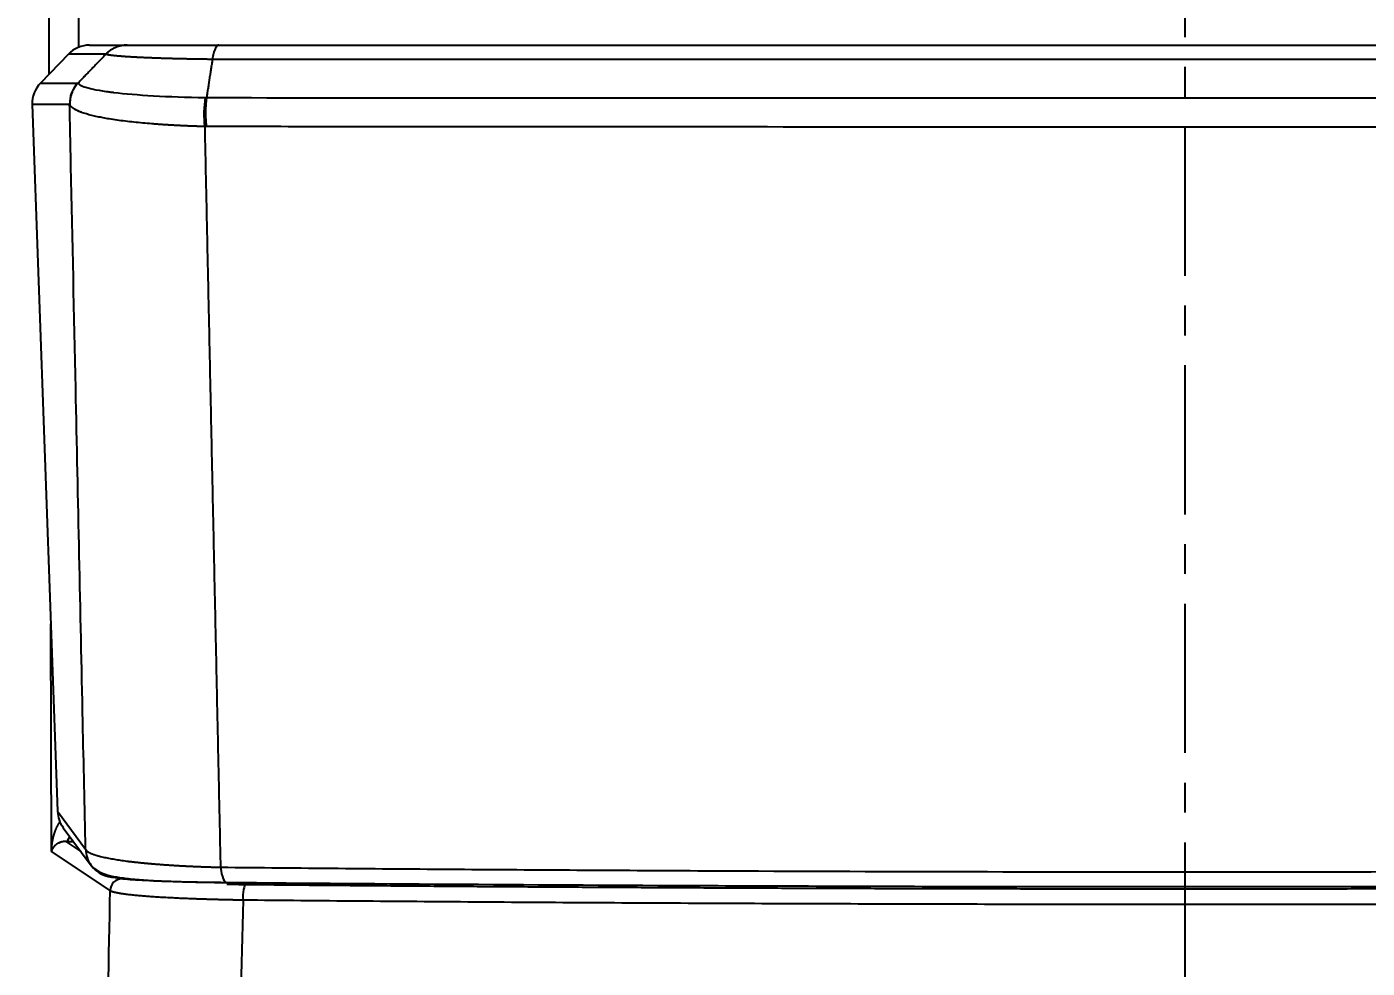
# Model space of a CAD drawing. Header units: millimetres. Extents: x 6110 to 6704, y -2661 to -1821.
# Drawn here: x 6233.8 to 6290.9, y -2435.3 to -2395.2 of the extents above; entities that cross this region are included whole.
import ezdxf

# ---------------------------------------------------------------- set-up
doc = ezdxf.new("R2010")
doc.units = ezdxf.units.MM
doc.header["$LTSCALE"] = 0.1
doc.linetypes.add('CENTERX2', pattern=[101.6, 63.5, -12.7, 12.7, -12.7])
doc.linetypes.add('HIDDEN2', pattern=[4.7625, 3.175, -1.5875])
doc.layers.add('1', color=4, linetype='HIDDEN2', lineweight=13)
doc.layers.add('DIM', color=3, linetype='Continuous', lineweight=9)
doc.layers.add('CENTER', color=1, linetype='CENTERX2')
doc.styles.get("Standard").update_dxf_attribs({"font": 'arial.ttf'})
doc.dimstyles.new('ISO-25', dxfattribs={"dimtxt": 2.5, "dimasz": 2.5, "dimexe": 1.25, "dimexo": 0.625, "dimtad": 1, "dimlfac": 5, "dimtxsty": 'Standard', "dimcen": 2.5, "dimadec": 0, "dimazin": 0, "dimtfac": 1, "dimtmove": 0, "dimatfit": 3, "dimfxl": 1, "dimarcsym": 0})

# ---------------------------------------------------------------- blocks, each defined once
blk = doc.blocks.new('*D40')
at = {"layer": 'Defpoints', "color": 0, "transparency": 16777216}
for p in [(6210.338, -2151.114), (6249.064, -2151.114), (6250.297, -2527.926)]:
    blk.add_point(p, dxfattribs=at)
at = {"layer": 'DIM', "color": 0, "lineweight": -2, "transparency": 16777216}
for p, q in [((6248.439, -2151.114), (6209.088, -2151.114)), ((6210.338, -2522.926), (6210.338, -2156.114)), ((6249.672, -2527.926), (6209.088, -2527.926))]:
    blk.add_line(p, q, dxfattribs=at)
at = {"layer": 'DIM', "color": 0, "transparency": 16777216}
for points in [[(6209.505, -2156.114), (6211.172, -2156.114), (6210.338, -2151.114)], [(6209.505, -2522.926), (6211.172, -2522.926), (6210.338, -2527.926)]]:
    blk.add_solid(points, dxfattribs=at)
at = {"layer": 'DIM', "color": 0, "transparency": 16777216, "insert": (6207.16, -2339.52), "char_height": 5, "attachment_point": 5, "rotation": 90, "bg_fill": 3, "box_fill_scale": 1.1, "bg_fill_color": 256, "bg_fill_true_color": 13158600, "bg_fill_transparency": 0}
blk.add_mtext('1507', dxfattribs=at)
blk = doc.blocks.new('*D41')
at = {"layer": 'Defpoints', "color": 0, "transparency": 16777216}
for p in [(6189.49, -2146.419), (6257.064, -2146.419), (6254.561, -2532.542)]:
    blk.add_point(p, dxfattribs=at)
at = {"layer": 'DIM', "color": 0, "lineweight": -2, "transparency": 16777216}
for p, q in [((6256.439, -2146.419), (6188.24, -2146.419)), ((6189.49, -2527.542), (6189.49, -2151.419)), ((6253.936, -2532.542), (6188.24, -2532.542))]:
    blk.add_line(p, q, dxfattribs=at)
at = {"layer": 'DIM', "color": 0, "transparency": 16777216}
for points in [[(6188.656, -2151.419), (6190.323, -2151.419), (6189.49, -2146.419)], [(6188.656, -2527.542), (6190.323, -2527.542), (6189.49, -2532.542)]]:
    blk.add_solid(points, dxfattribs=at)
at = {"layer": 'DIM', "color": 0, "transparency": 16777216, "insert": (6185.86, -2339.48), "char_height": 5, "attachment_point": 5, "rotation": 90, "bg_fill": 3, "box_fill_scale": 1.1, "bg_fill_color": 256, "bg_fill_true_color": 13158600, "bg_fill_transparency": 0}
blk.add_mtext('1544,5', dxfattribs=at)

msp = doc.modelspace()

# ---------------------------------------------------------------- hatches: boundary and pattern name
at = {"layer": 'DIM'}
h = msp.add_hatch(dxfattribs=at)
h.set_pattern_fill('ANSI31', color=2)
edge = h.paths.add_edge_path()
edge.add_line((6619.617, -2595.98), (6619.617, -1962.206))
edge.add_line((6634.617, -1966.11), (6619.617, -1966.11))
edge.add_line((6634.617, -2610.98), (6634.617, -1966.11))
edge.add_line((6634.617, -2610.98), (6184.457, -2610.98))
edge.add_line((6619.617, -2595.98), (6184.457, -2595.98))
edge.add_line((6184.457, -2610.98), (6184.457, -2595.98))

# ---------------------------------------------------------------- linework, layer by layer
at = {"layer": '1', "color": 7, "linetype": 'Continuous', "lineweight": -3}
for p, q in [((6234.756, -2397.208), (6234.735, -2389.547)), ((6235.983, -2389.481), (6236.001, -2396.072)), ((6235.571, -2396.362), (6234.379, -2397.598)), ((6237.172, -2396.362), (6235.571, -2396.362)), ((6236.47, -2395.981), (6238.071, -2395.981)), ((6234.379, -2397.598), (6235.972, -2397.598)), ((6234.029, -2398.51), (6234.028, -2398.511)), ((6234.028, -2398.511), (6235.106, -2428.608)), ((6234.029, -2398.51), (6235.106, -2428.607)), ((6235.622, -2398.51), (6234.029, -2398.51)), ((6234.847, -2430.315), (6234.82, -2420.627)), ((6235.106, -2428.607), (6235.106, -2428.608)), ((6235.106, -2428.607), (6236.299, -2430.213)), ((6235.351, -2429.309), (6236.544, -2430.914)), ((6235.463, -2429.894), (6236.102, -2430.32)), ((6237.35, -2431.983), (6234.847, -2430.315))]:
    msp.add_line(p, q, dxfattribs=at)
for centre, start, end in [((6235.278, -2398.466), 136.0169, 182.05), ((6236.355, -2428.563), 182.05, 216.6041)]:
    msp.add_arc(centre, 1.25, start, end, dxfattribs=at)
for centre, major_axis, ratio, start_param, end_param in [((6236.47, -2397.23), (0, 1.25), 0.999695, 0, 0.802851), ((6235.278, -2398.466), (0, 1.25), 0.999695, 0.802851, 1.605703), ((6236.871, -2398.466), (0, 1.25), 0.999695, 0.802851, 1.605703), ((6241.655, -2398.858), (0.016, 1.25), 0.249753, 1.034716, 2.067036), ((6236.355, -2428.563), (1.003, 0.745), 0.999055, 2.537206, 3.141614), ((6235.463, -2428.644), (0.011, 1.25), 0.25176, 3.177662, 3.734156), ((6236.09, -2429.809), (-2.5, 0), 0.035033, 1.317291, 1.4495), ((6237.548, -2430.169), (1.003, 0.745), 0.999055, 2.537206, 3.140125), ((6237.548, -2430.169), (1.003, 0.745), 0.999055, 3.140125, 4.073979), ((6242.328, -2430.398), (-0.011, -1.25), 0.251676, 5.207557, 6.319253), ((6237.849, -2431.983), (0.277, 0.416), 0.998023, 0.588682, 2.157652), ((6243.133, -2432.221), (-0.005, -0.5), 0.262822, 3.177772, 5.06397)]:
    msp.add_ellipse(centre, major_axis=major_axis, ratio=ratio, start_param=start_param, end_param=end_param, dxfattribs=at)
for points, degree in [([(6237.172, -2396.362), (6235.984, -2397.593)], 1), ([(6241.702, -2396.589), (6241.453, -2398.217)], 1), ([(6235.972, -2397.598), (6235.975, -2397.598), (6235.979, -2397.596), (6235.985, -2397.592)], 3), ([(6235.632, -2398.524), (6235.628, -2398.52), (6235.625, -2398.515), (6235.622, -2398.51)], 3), ([(6241.395, -2398.216), (6241.414, -2398.216), (6241.433, -2398.217), (6241.453, -2398.217)], 3), ([(6241.445, -2399.451), (6241.421, -2399.45), (6241.397, -2399.45), (6241.373, -2399.449)], 3), ([(6242.313, -2431.711), (6242.579, -2431.715), (6242.853, -2431.718), (6243.133, -2431.721)], 3), ([(6243.133, -2431.721), (6248.018, -2431.767), (6257.944, -2431.837), (6267.982, -2431.884), (6278.087, -2431.907), (6288.213, -2431.907), (6298.316, -2431.883), (6308.35, -2431.835), (6318.272, -2431.764), (6323.153, -2431.717)], 2), ([(6237.179, -2440.486), (6237.236, -2437.652), (6237.293, -2434.818), (6237.35, -2431.983)], 3), ([(6243.008, -2432.392), (6242.935, -2435.231), (6242.861, -2438.07), (6242.787, -2440.908)], 3), ([(6323.28, -2432.388), (6321.647, -2432.404), (6318.367, -2432.433), (6313.409, -2432.471), (6308.417, -2432.504), (6303.397, -2432.53), (6298.355, -2432.551), (6293.295, -2432.566), (6288.225, -2432.575), (6283.148, -2432.578), (6278.072, -2432.575), (6273.001, -2432.566), (6267.941, -2432.552), (6262.897, -2432.532), (6257.876, -2432.506), (6252.883, -2432.474), (6247.922, -2432.436), (6244.641, -2432.407), (6243.008, -2432.392)], 3)]:
    msp.add_open_spline(points, degree=degree, dxfattribs=at)
for points, knots in [([(6238.072, -2395.981), (6238.031, -2395.981), (6237.99, -2395.983), (6237.907, -2395.991), (6237.866, -2395.997), (6237.784, -2396.013), (6237.743, -2396.024), (6237.662, -2396.049), (6237.622, -2396.064), (6237.544, -2396.097), (6237.506, -2396.115), (6237.432, -2396.156), (6237.396, -2396.178), (6237.327, -2396.226), (6237.294, -2396.251), (6237.231, -2396.305), (6237.201, -2396.333), (6237.172, -2396.362)], [0, 0, 0, 0, 0.125, 0.125, 0.25, 0.25, 0.375, 0.375, 0.5, 0.5, 0.625, 0.625, 0.75, 0.75, 0.875, 0.875, 1, 1, 1, 1]), ([(6241.702, -2396.589), (6241.696, -2396.589), (6241.685, -2396.589), (6241.667, -2396.589), (6241.649, -2396.589), (6241.632, -2396.588), (6241.614, -2396.588), (6241.596, -2396.588), (6241.578, -2396.588), (6241.56, -2396.588), (6241.542, -2396.587), (6241.524, -2396.587), (6241.505, -2396.587), (6241.487, -2396.587), (6241.469, -2396.586), (6241.45, -2396.586), (6241.432, -2396.586), (6241.414, -2396.586), (6241.395, -2396.586), (6241.376, -2396.585), (6241.358, -2396.585), (6241.339, -2396.585), (6241.32, -2396.585), (6241.301, -2396.584), (6241.283, -2396.584), (6241.264, -2396.584), (6241.245, -2396.584), (6241.226, -2396.583), (6241.207, -2396.583), (6241.187, -2396.583), (6241.168, -2396.582), (6241.149, -2396.582), (6241.13, -2396.582), (6241.11, -2396.582), (6241.091, -2396.581), (6241.072, -2396.581), (6241.052, -2396.581), (6241.033, -2396.58), (6241.013, -2396.58), (6240.994, -2396.58), (6240.974, -2396.579), (6240.954, -2396.579), (6240.934, -2396.579), (6240.915, -2396.578), (6240.895, -2396.578), (6240.875, -2396.578), (6240.855, -2396.577), (6240.835, -2396.577), (6240.815, -2396.577), (6240.795, -2396.576), (6240.775, -2396.576), (6240.755, -2396.576), (6240.735, -2396.575), (6240.715, -2396.575), (6240.695, -2396.574), (6240.674, -2396.574), (6240.654, -2396.574), (6240.634, -2396.573), (6240.613, -2396.573), (6240.593, -2396.572), (6240.573, -2396.572), (6240.552, -2396.571), (6240.532, -2396.571), (6240.511, -2396.571), (6240.491, -2396.57), (6240.47, -2396.57), (6240.45, -2396.569), (6240.429, -2396.569), (6240.409, -2396.568), (6240.388, -2396.568), (6240.367, -2396.567), (6240.347, -2396.567), (6240.326, -2396.567), (6240.305, -2396.566), (6240.284, -2396.566), (6240.264, -2396.565), (6240.243, -2396.565), (6240.222, -2396.564), (6240.201, -2396.564), (6240.18, -2396.563), (6240.16, -2396.563), (6240.139, -2396.562), (6240.118, -2396.561), (6240.097, -2396.561), (6240.076, -2396.56), (6240.055, -2396.56), (6240.034, -2396.559), (6240.013, -2396.559), (6239.992, -2396.558), (6239.971, -2396.558), (6239.95, -2396.557), (6239.929, -2396.557), (6239.908, -2396.556), (6239.887, -2396.555), (6239.866, -2396.555), (6239.846, -2396.554), (6239.825, -2396.554), (6239.804, -2396.553), (6239.783, -2396.552), (6239.762, -2396.552), (6239.741, -2396.551), (6239.72, -2396.551), (6239.699, -2396.55), (6239.678, -2396.549), (6239.657, -2396.549), (6239.636, -2396.548), (6239.615, -2396.547), (6239.594, -2396.547), (6239.573, -2396.546), (6239.552, -2396.545), (6239.531, -2396.545), (6239.51, -2396.544), (6239.489, -2396.543), (6239.469, -2396.543), (6239.448, -2396.542), (6239.427, -2396.541), (6239.406, -2396.541), (6239.385, -2396.54), (6239.365, -2396.539), (6239.344, -2396.538), (6239.323, -2396.538), (6239.302, -2396.537), (6239.282, -2396.536), (6239.261, -2396.535), (6239.24, -2396.535), (6239.22, -2396.534), (6239.199, -2396.533), (6239.179, -2396.532), (6239.158, -2396.532), (6239.138, -2396.531), (6239.117, -2396.53), (6239.097, -2396.529), (6239.077, -2396.529), (6239.056, -2396.528), (6239.036, -2396.527), (6239.016, -2396.526), (6238.996, -2396.525), (6238.975, -2396.524), (6238.955, -2396.524), (6238.935, -2396.523), (6238.915, -2396.522), (6238.895, -2396.521), (6238.875, -2396.52), (6238.856, -2396.519), (6238.836, -2396.519), (6238.816, -2396.518), (6238.796, -2396.517), (6238.777, -2396.516), (6238.757, -2396.515), (6238.738, -2396.514), (6238.718, -2396.513), (6238.699, -2396.512), (6238.679, -2396.512), (6238.66, -2396.511), (6238.641, -2396.51), (6238.622, -2396.509), (6238.603, -2396.508), (6238.584, -2396.507), (6238.565, -2396.506), (6238.546, -2396.505), (6238.527, -2396.504), (6238.508, -2396.503), (6238.49, -2396.502), (6238.471, -2396.501), (6238.453, -2396.5), (6238.434, -2396.499), (6238.416, -2396.498), (6238.398, -2396.497), (6238.379, -2396.497), (6238.361, -2396.496), (6238.343, -2396.495), (6238.326, -2396.494), (6238.308, -2396.493), (6238.29, -2396.492), (6238.272, -2396.491), (6238.255, -2396.49), (6238.237, -2396.488), (6238.22, -2396.487), (6238.203, -2396.486), (6238.186, -2396.485), (6238.169, -2396.484), (6238.152, -2396.483), (6238.135, -2396.482), (6238.118, -2396.481), (6238.101, -2396.48), (6238.071, -2396.478), (6238.029, -2396.475), (6237.975, -2396.472), (6237.923, -2396.468), (6237.875, -2396.464), (6237.828, -2396.461), (6237.784, -2396.457), (6237.742, -2396.454), (6237.702, -2396.451), (6237.664, -2396.447), (6237.628, -2396.444), (6237.594, -2396.441), (6237.561, -2396.437), (6237.531, -2396.434), (6237.502, -2396.431), (6237.475, -2396.428), (6237.45, -2396.425), (6237.426, -2396.422), (6237.404, -2396.419), (6237.383, -2396.416), (6237.363, -2396.413), (6237.345, -2396.411), (6237.328, -2396.408), (6237.312, -2396.405), (6237.297, -2396.403), (6237.284, -2396.4), (6237.271, -2396.398), (6237.26, -2396.396), (6237.249, -2396.393), (6237.239, -2396.391), (6237.231, -2396.389), (6237.223, -2396.387), (6237.215, -2396.384), (6237.209, -2396.382), (6237.203, -2396.38), (6237.198, -2396.378), (6237.193, -2396.377), (6237.189, -2396.375), (6237.185, -2396.373), (6237.182, -2396.371), (6237.18, -2396.37), (6237.178, -2396.368), (6237.176, -2396.367), (6237.174, -2396.365), (6237.173, -2396.364), (6237.172, -2396.363), (6237.172, -2396.362)], [0, 0, 0, 0, 0.002188, 0.004385, 0.006593, 0.00881, 0.011038, 0.013275, 0.015522, 0.017779, 0.020045, 0.022322, 0.024609, 0.026905, 0.029211, 0.031528, 0.033854, 0.036189, 0.038535, 0.040891, 0.043256, 0.045632, 0.048017, 0.050412, 0.052817, 0.055232, 0.057657, 0.060091, 0.062536, 0.06499, 0.067455, 0.069929, 0.072413, 0.074907, 0.077411, 0.079925, 0.082449, 0.084982, 0.087526, 0.090079, 0.092643, 0.095216, 0.097799, 0.100392, 0.102996, 0.105609, 0.108232, 0.110865, 0.113508, 0.116161, 0.118824, 0.121496, 0.124179, 0.126872, 0.129575, 0.132288, 0.135011, 0.137744, 0.140487, 0.14324, 0.146003, 0.148776, 0.151559, 0.154352, 0.157155, 0.159969, 0.162792, 0.165625, 0.168469, 0.171323, 0.174186, 0.17706, 0.179944, 0.182838, 0.185742, 0.188657, 0.191581, 0.194516, 0.197461, 0.200416, 0.203381, 0.206356, 0.209342, 0.212338, 0.215344, 0.21836, 0.221386, 0.224423, 0.22747, 0.230527, 0.233594, 0.236671, 0.239759, 0.242857, 0.245966, 0.249084, 0.252213, 0.255352, 0.258502, 0.261661, 0.264831, 0.268012, 0.271202, 0.274403, 0.277615, 0.280836, 0.284068, 0.287311, 0.290563, 0.293826, 0.297099, 0.300383, 0.303677, 0.306981, 0.310296, 0.313621, 0.316956, 0.320302, 0.323658, 0.327025, 0.330402, 0.333789, 0.337186, 0.340594, 0.344013, 0.347441, 0.35088, 0.35433, 0.35779, 0.36126, 0.36474, 0.368231, 0.371732, 0.375244, 0.378766, 0.382298, 0.385841, 0.389394, 0.392957, 0.39653, 0.400114, 0.403709, 0.407313, 0.410928, 0.414553, 0.418189, 0.421834, 0.42549, 0.429157, 0.432833, 0.43652, 0.440217, 0.443925, 0.447642, 0.45137, 0.455108, 0.458856, 0.462614, 0.466383, 0.470162, 0.473951, 0.47775, 0.481559, 0.485378, 0.489207, 0.493047, 0.496896, 0.500756, 0.504626, 0.508505, 0.512395, 0.516294, 0.520203, 0.524122, 0.528051, 0.53199, 0.535939, 0.539898, 0.543867, 0.547846, 0.551835, 0.555834, 0.559843, 0.563862, 0.567891, 0.571931, 0.585953, 0.599766, 0.613373, 0.626772, 0.639966, 0.652953, 0.665735, 0.678312, 0.690684, 0.702851, 0.714814, 0.726572, 0.738125, 0.749474, 0.760619, 0.771559, 0.782295, 0.792827, 0.803154, 0.813277, 0.823195, 0.832909, 0.842419, 0.851724, 0.860825, 0.869722, 0.878414, 0.886902, 0.895186, 0.903266, 0.911141, 0.918813, 0.92628, 0.933543, 0.940603, 0.947459, 0.95411, 0.960559, 0.966803, 0.972844, 0.978682, 0.984316, 0.989747, 0.994975, 1, 1, 1, 1]), ([(6238.072, -2395.981), (6238.103, -2395.981), (6238.211, -2395.981), (6238.581, -2395.981), (6238.843, -2395.981), (6239.851, -2395.981), (6240.833, -2395.981), (6241.977, -2395.981)], [0, 0, 0, 0, 0.25, 0.25, 0.5, 0.5, 1, 1, 1, 1]), ([(6241.977, -2395.981), (6241.964, -2395.981), (6241.95, -2395.984), (6241.923, -2395.997), (6241.91, -2396.007), (6241.883, -2396.034), (6241.87, -2396.051), (6241.844, -2396.092), (6241.831, -2396.116), (6241.807, -2396.17), (6241.795, -2396.201), (6241.773, -2396.267), (6241.762, -2396.302), (6241.742, -2396.378), (6241.733, -2396.418), (6241.717, -2396.502), (6241.709, -2396.545), (6241.702, -2396.589)], [0, 0, 0, 0, 0.125, 0.125, 0.25, 0.25, 0.375, 0.375, 0.5, 0.5, 0.625, 0.625, 0.75, 0.75, 0.875, 0.875, 1, 1, 1, 1]), ([(6241.977, -2395.981), (6248.709, -2395.981), (6255.522, -2395.981), (6265.863, -2395.981), (6269.332, -2395.981), (6276.267, -2395.981), (6279.737, -2395.981), (6290.156, -2395.981), (6297.122, -2395.981), (6310.885, -2395.981), (6317.723, -2395.981), (6324.455, -2395.981)], [0, 0, 0, 0, 0.25, 0.25, 0.375, 0.375, 0.5, 0.5, 0.75, 0.75, 1, 1, 1, 1]), ([(6324.72, -2396.589), (6317.94, -2396.59), (6311.084, -2396.592), (6297.201, -2396.593), (6290.186, -2396.593), (6276.228, -2396.593), (6269.204, -2396.593), (6255.338, -2396.592), (6248.482, -2396.59), (6241.702, -2396.589)], [0, 0, 0, 0, 0.25, 0.25, 0.5, 0.5, 0.75, 0.75, 1, 1, 1, 1]), ([(6235.984, -2397.593), (6235.997, -2397.629), (6236.039, -2397.665), (6236.181, -2397.735), (6236.281, -2397.77), (6236.536, -2397.838), (6236.692, -2397.871), (6236.967, -2397.919), (6237.116, -2397.942), (6237.306, -2397.969), (6237.406, -2397.982), (6237.458, -2397.988), (6237.48, -2397.991), (6237.491, -2397.992), (6237.496, -2397.993), (6237.503, -2397.994), (6237.506, -2397.994), (6237.508, -2397.994), (6237.508, -2397.994), (6237.509, -2397.994), (6237.509, -2397.994), (6237.974, -2398.051), (6238.545, -2398.1), (6239.854, -2398.176), (6240.593, -2398.203), (6241.395, -2398.216)], [0, 0, 0, 0, 0.125, 0.125, 0.25, 0.25, 0.375, 0.375, 0.4375, 0.46875, 0.484375, 0.492188, 0.496094, 0.496094, 0.498047, 0.499023, 0.499512, 0.499756, 0.499878, 0.499878, 0.5, 0.5, 0.75, 0.75, 1, 1, 1, 1]), ([(6236.299, -2430.213), (6236.26, -2428.409), (6236.222, -2426.606), (6236.082, -2420.069), (6235.981, -2415.336), (6235.813, -2407.448), (6235.746, -2404.293), (6235.66, -2400.262), (6235.641, -2399.386), (6235.622, -2398.51)], [0, 0, 0, 0, 0.170665, 0.170665, 0.618515, 0.618515, 0.917081, 0.917081, 1, 1, 1, 1]), ([(6241.373, -2399.449), (6241.366, -2399.449), (6241.354, -2399.449), (6241.334, -2399.448), (6241.315, -2399.448), (6241.295, -2399.447), (6241.276, -2399.447), (6241.257, -2399.446), (6241.237, -2399.446), (6241.218, -2399.445), (6241.199, -2399.445), (6241.179, -2399.444), (6241.16, -2399.443), (6241.14, -2399.443), (6241.121, -2399.442), (6241.102, -2399.442), (6241.082, -2399.441), (6241.063, -2399.44), (6241.044, -2399.44), (6241.024, -2399.439), (6241.005, -2399.438), (6240.985, -2399.438), (6240.966, -2399.437), (6240.947, -2399.436), (6240.927, -2399.436), (6240.908, -2399.435), (6240.889, -2399.434), (6240.869, -2399.434), (6240.85, -2399.433), (6240.831, -2399.432), (6240.811, -2399.432), (6240.792, -2399.431), (6240.773, -2399.43), (6240.753, -2399.429), (6240.734, -2399.429), (6240.715, -2399.428), (6240.695, -2399.427), (6240.676, -2399.426), (6240.657, -2399.426), (6240.637, -2399.425), (6240.618, -2399.424), (6240.599, -2399.423), (6240.579, -2399.422), (6240.56, -2399.422), (6240.541, -2399.421), (6240.522, -2399.42), (6240.502, -2399.419), (6240.483, -2399.418), (6240.464, -2399.417), (6240.444, -2399.416), (6240.425, -2399.416), (6240.406, -2399.415), (6240.387, -2399.414), (6240.368, -2399.413), (6240.348, -2399.412), (6240.329, -2399.411), (6240.31, -2399.41), (6240.291, -2399.409), (6240.272, -2399.408), (6240.253, -2399.407), (6240.233, -2399.406), (6240.214, -2399.405), (6240.195, -2399.404), (6240.176, -2399.403), (6240.157, -2399.402), (6240.138, -2399.401), (6240.119, -2399.4), (6240.1, -2399.399), (6240.081, -2399.398), (6240.062, -2399.397), (6240.043, -2399.396), (6240.024, -2399.395), (6240.005, -2399.394), (6239.986, -2399.393), (6239.967, -2399.392), (6239.948, -2399.391), (6239.929, -2399.39), (6239.91, -2399.389), (6239.891, -2399.388), (6239.872, -2399.386), (6239.853, -2399.385), (6239.834, -2399.384), (6239.815, -2399.383), (6239.797, -2399.382), (6239.778, -2399.381), (6239.759, -2399.38), (6239.74, -2399.378), (6239.721, -2399.377), (6239.703, -2399.376), (6239.684, -2399.375), (6239.665, -2399.374), (6239.647, -2399.372), (6239.628, -2399.371), (6239.609, -2399.37), (6239.591, -2399.369), (6239.572, -2399.367), (6239.553, -2399.366), (6239.535, -2399.365), (6239.516, -2399.364), (6239.498, -2399.362), (6239.479, -2399.361), (6239.461, -2399.36), (6239.442, -2399.359), (6239.424, -2399.357), (6239.405, -2399.356), (6239.387, -2399.355), (6239.368, -2399.353), (6239.35, -2399.352), (6239.332, -2399.351), (6239.313, -2399.349), (6239.295, -2399.348), (6239.277, -2399.346), (6239.259, -2399.345), (6239.24, -2399.344), (6239.222, -2399.342), (6239.204, -2399.341), (6239.186, -2399.339), (6239.168, -2399.338), (6239.15, -2399.337), (6239.132, -2399.335), (6238.99, -2399.324), (6238.727, -2399.301), (6238.353, -2399.264), (6237.989, -2399.222), (6237.638, -2399.176), (6237.373, -2399.135), (6237.181, -2399.103), (6237.054, -2399.08), (6236.927, -2399.055), (6236.802, -2399.03), (6236.679, -2399.002), (6236.559, -2398.973), (6236.442, -2398.943), (6236.331, -2398.911), (6236.224, -2398.878), (6236.153, -2398.853), (6236.111, -2398.838), (6236.097, -2398.832), (6236.082, -2398.827), (6236.068, -2398.821), (6236.054, -2398.816), (6236.04, -2398.81), (6236.027, -2398.804), (6236.013, -2398.799), (6236, -2398.793), (6235.987, -2398.788), (6235.975, -2398.782), (6235.962, -2398.776), (6235.95, -2398.771), (6235.938, -2398.765), (6235.927, -2398.759), (6235.915, -2398.754), (6235.904, -2398.748), (6235.893, -2398.742), (6235.882, -2398.737), (6235.871, -2398.731), (6235.861, -2398.725), (6235.851, -2398.72), (6235.841, -2398.714), (6235.831, -2398.708), (6235.822, -2398.702), (6235.813, -2398.697), (6235.804, -2398.691), (6235.795, -2398.685), (6235.786, -2398.68), (6235.778, -2398.674), (6235.77, -2398.668), (6235.762, -2398.663), (6235.754, -2398.657), (6235.747, -2398.651), (6235.739, -2398.646), (6235.732, -2398.64), (6235.726, -2398.634), (6235.719, -2398.629), (6235.713, -2398.623), (6235.706, -2398.618), (6235.7, -2398.612), (6235.695, -2398.606), (6235.689, -2398.601), (6235.684, -2398.595), (6235.679, -2398.59), (6235.674, -2398.584), (6235.669, -2398.579), (6235.665, -2398.573), (6235.661, -2398.568), (6235.657, -2398.563), (6235.653, -2398.557), (6235.649, -2398.552), (6235.646, -2398.546), (6235.643, -2398.541), (6235.64, -2398.536), (6235.637, -2398.531), (6235.634, -2398.525), (6235.633, -2398.522), (6235.632, -2398.52)], [0, 0, 0, 0, 0.002007, 0.004015, 0.006026, 0.008038, 0.010052, 0.012068, 0.014085, 0.016104, 0.018125, 0.020147, 0.022172, 0.024198, 0.026225, 0.028255, 0.030286, 0.032319, 0.034354, 0.03639, 0.038428, 0.040468, 0.042509, 0.044552, 0.046597, 0.048643, 0.050691, 0.052741, 0.054793, 0.056846, 0.058901, 0.060957, 0.063015, 0.065075, 0.067137, 0.0692, 0.071264, 0.073331, 0.075399, 0.077468, 0.07954, 0.081613, 0.083687, 0.085763, 0.087841, 0.08992, 0.092001, 0.094084, 0.096168, 0.098253, 0.100341, 0.10243, 0.10452, 0.106612, 0.108705, 0.110801, 0.112897, 0.114995, 0.117095, 0.119197, 0.121299, 0.123404, 0.12551, 0.127617, 0.129726, 0.131836, 0.133948, 0.136062, 0.138177, 0.140293, 0.142411, 0.144531, 0.146651, 0.148774, 0.150898, 0.153023, 0.15515, 0.157278, 0.159407, 0.161539, 0.163671, 0.165805, 0.16794, 0.170077, 0.172215, 0.174355, 0.176496, 0.178638, 0.180782, 0.182927, 0.185074, 0.187222, 0.189371, 0.191522, 0.193674, 0.195827, 0.197982, 0.200138, 0.202295, 0.204454, 0.206614, 0.208776, 0.210938, 0.213102, 0.215268, 0.217434, 0.219602, 0.221771, 0.223942, 0.226114, 0.228287, 0.230461, 0.232636, 0.234813, 0.236991, 0.23917, 0.241351, 0.243532, 0.245715, 0.247899, 0.250085, 0.2971, 0.345694, 0.395818, 0.447405, 0.500377, 0.521907, 0.544238, 0.567363, 0.59127, 0.615947, 0.641381, 0.667554, 0.69445, 0.722046, 0.750321, 0.754745, 0.759165, 0.763582, 0.767995, 0.772406, 0.776812, 0.781215, 0.785615, 0.790011, 0.794403, 0.798792, 0.803177, 0.807558, 0.811935, 0.816308, 0.820677, 0.825042, 0.829404, 0.833761, 0.838113, 0.842462, 0.846806, 0.851146, 0.855482, 0.859813, 0.86414, 0.868462, 0.87278, 0.877093, 0.881402, 0.885706, 0.890005, 0.894299, 0.898589, 0.902874, 0.907154, 0.911429, 0.915699, 0.919964, 0.924224, 0.928479, 0.932728, 0.936973, 0.941213, 0.945447, 0.949676, 0.953899, 0.958118, 0.962331, 0.966538, 0.97074, 0.974937, 0.979128, 0.983314, 0.987494, 0.991668, 0.995837, 1, 1, 1, 1]), ([(6241.453, -2398.217), (6248.274, -2398.223), (6255.171, -2398.227), (6269.121, -2398.232), (6276.187, -2398.233), (6290.228, -2398.233), (6297.284, -2398.232), (6311.251, -2398.227), (6318.148, -2398.223), (6324.969, -2398.217)], [0, 0, 0, 0, 0.25, 0.25, 0.5, 0.5, 0.75, 0.75, 1, 1, 1, 1]), ([(6241.373, -2399.449), (6241.395, -2400.498), (6241.44, -2402.597), (6241.507, -2405.746), (6241.574, -2408.896), (6241.641, -2412.047), (6241.708, -2415.201), (6241.776, -2418.355), (6241.843, -2421.512), (6241.91, -2424.67), (6241.978, -2427.829), (6242.023, -2429.936), (6242.045, -2430.989)], [0, 0, 0, 0, 0.099786, 0.199619, 0.299499, 0.399428, 0.499404, 0.599427, 0.699499, 0.799618, 0.899785, 1, 1, 1, 1]), ([(6324.977, -2399.451), (6318.247, -2399.458), (6311.347, -2399.463), (6297.367, -2399.47), (6290.289, -2399.472), (6276.132, -2399.472), (6269.054, -2399.47), (6258.569, -2399.465), (6255.097, -2399.463), (6248.217, -2399.457), (6244.81, -2399.454), (6241.445, -2399.451)], [0, 0, 0, 0, 0.25, 0.25, 0.5, 0.5, 0.75, 0.75, 0.875, 0.875, 1, 1, 1, 1]), ([(6234.847, -2430.315), (6234.847, -2430.31), (6234.847, -2430.301), (6234.848, -2430.287), (6234.848, -2430.273), (6234.849, -2430.259), (6234.85, -2430.245), (6234.85, -2430.231), (6234.851, -2430.218), (6234.852, -2430.204), (6234.853, -2430.191), (6234.854, -2430.177), (6234.855, -2430.164), (6234.856, -2430.151), (6234.857, -2430.138), (6234.859, -2430.125), (6234.86, -2430.112), (6234.861, -2430.099), (6234.863, -2430.086), (6234.864, -2430.073), (6234.865, -2430.061), (6234.867, -2430.048), (6234.868, -2430.036), (6234.87, -2430.023), (6234.872, -2430.011), (6234.873, -2429.999), (6234.875, -2429.987), (6234.877, -2429.975), (6234.879, -2429.963), (6234.88, -2429.951), (6234.882, -2429.939), (6234.884, -2429.928), (6234.886, -2429.916), (6234.888, -2429.905), (6234.89, -2429.893), (6234.892, -2429.882), (6234.894, -2429.871), (6234.896, -2429.86), (6234.898, -2429.849), (6234.901, -2429.838), (6234.903, -2429.827), (6234.905, -2429.816), (6234.907, -2429.805), (6234.909, -2429.795), (6234.912, -2429.784), (6234.914, -2429.774), (6234.916, -2429.764), (6234.919, -2429.753), (6234.921, -2429.743), (6234.923, -2429.733), (6234.926, -2429.723), (6234.928, -2429.713), (6234.931, -2429.703), (6234.933, -2429.694), (6234.936, -2429.684), (6234.938, -2429.674), (6234.941, -2429.665), (6234.943, -2429.656), (6234.946, -2429.646), (6234.948, -2429.637), (6234.951, -2429.628), (6234.953, -2429.619), (6234.956, -2429.61), (6234.959, -2429.601), (6234.961, -2429.592), (6234.964, -2429.584), (6234.966, -2429.575), (6234.969, -2429.567), (6234.972, -2429.558), (6234.974, -2429.55), (6234.977, -2429.542), (6234.979, -2429.533), (6234.982, -2429.525), (6234.985, -2429.517), (6234.987, -2429.51), (6234.99, -2429.502), (6234.993, -2429.494), (6234.995, -2429.486), (6234.998, -2429.479), (6235.001, -2429.471), (6235.003, -2429.464), (6235.006, -2429.457), (6235.008, -2429.45), (6235.011, -2429.442), (6235.014, -2429.435), (6235.016, -2429.429), (6235.019, -2429.422), (6235.022, -2429.415), (6235.024, -2429.408), (6235.027, -2429.402), (6235.029, -2429.395), (6235.032, -2429.389), (6235.034, -2429.382), (6235.037, -2429.376), (6235.04, -2429.37), (6235.042, -2429.364), (6235.045, -2429.358), (6235.049, -2429.348), (6235.055, -2429.335), (6235.062, -2429.318), (6235.07, -2429.301), (6235.078, -2429.284), (6235.086, -2429.267), (6235.094, -2429.251), (6235.103, -2429.235), (6235.111, -2429.219), (6235.119, -2429.204), (6235.128, -2429.188), (6235.136, -2429.173), (6235.145, -2429.158), (6235.154, -2429.144), (6235.162, -2429.13), (6235.171, -2429.115), (6235.18, -2429.102), (6235.189, -2429.088), (6235.198, -2429.075), (6235.207, -2429.062), (6235.213, -2429.054), (6235.216, -2429.05)], [0, 0, 0, 0, 0.010712, 0.021362, 0.031948, 0.042472, 0.052933, 0.063331, 0.073666, 0.083939, 0.094149, 0.104296, 0.11438, 0.124401, 0.13436, 0.144255, 0.154088, 0.163858, 0.173566, 0.18321, 0.192792, 0.202311, 0.211768, 0.221161, 0.230492, 0.23976, 0.248965, 0.258108, 0.267187, 0.276204, 0.285159, 0.29405, 0.302879, 0.311645, 0.320349, 0.328989, 0.337567, 0.346082, 0.354535, 0.362925, 0.371252, 0.379516, 0.387718, 0.395857, 0.403933, 0.411947, 0.419898, 0.427786, 0.435612, 0.443375, 0.451075, 0.458713, 0.466288, 0.473801, 0.48125, 0.488638, 0.495962, 0.503224, 0.510424, 0.517561, 0.524635, 0.531647, 0.538596, 0.545482, 0.552306, 0.559068, 0.565767, 0.572403, 0.578977, 0.585489, 0.591938, 0.598324, 0.604648, 0.61091, 0.617109, 0.623245, 0.629319, 0.635331, 0.641281, 0.647168, 0.652992, 0.658755, 0.664455, 0.670092, 0.675667, 0.68118, 0.686631, 0.69202, 0.697346, 0.70261, 0.707811, 0.712951, 0.718028, 0.723044, 0.727997, 0.732888, 0.737717, 0.742483, 0.756668, 0.770717, 0.784633, 0.798415, 0.812063, 0.825579, 0.838962, 0.852213, 0.865333, 0.878322, 0.89118, 0.903908, 0.916507, 0.928977, 0.941319, 0.953533, 0.96562, 0.977581, 0.989416, 1, 1, 1, 1]), ([(6235.463, -2429.894), (6235.462, -2429.894), (6235.459, -2429.893), (6235.455, -2429.893), (6235.452, -2429.893), (6235.448, -2429.893), (6235.444, -2429.893), (6235.44, -2429.893), (6235.436, -2429.893), (6235.432, -2429.893), (6235.428, -2429.893), (6235.424, -2429.893), (6235.421, -2429.894), (6235.417, -2429.894), (6235.413, -2429.894), (6235.409, -2429.894), (6235.405, -2429.894), (6235.401, -2429.895), (6235.397, -2429.895), (6235.393, -2429.895), (6235.389, -2429.895), (6235.386, -2429.896), (6235.382, -2429.896), (6235.378, -2429.896), (6235.374, -2429.897), (6235.37, -2429.897), (6235.366, -2429.898), (6235.362, -2429.898), (6235.358, -2429.899), (6235.354, -2429.899), (6235.35, -2429.9), (6235.347, -2429.9), (6235.343, -2429.901), (6235.339, -2429.902), (6235.335, -2429.902), (6235.331, -2429.903), (6235.327, -2429.904), (6235.323, -2429.904), (6235.319, -2429.905), (6235.315, -2429.906), (6235.311, -2429.907), (6235.308, -2429.907), (6235.304, -2429.908), (6235.3, -2429.909), (6235.296, -2429.91), (6235.292, -2429.911), (6235.288, -2429.912), (6235.284, -2429.913), (6235.28, -2429.914), (6235.277, -2429.915), (6235.273, -2429.916), (6235.269, -2429.917), (6235.265, -2429.918), (6235.261, -2429.919), (6235.257, -2429.92), (6235.253, -2429.921), (6235.25, -2429.923), (6235.246, -2429.924), (6235.242, -2429.925), (6235.238, -2429.926), (6235.234, -2429.928), (6235.231, -2429.929), (6235.227, -2429.93), (6235.223, -2429.931), (6235.219, -2429.933), (6235.215, -2429.934), (6235.212, -2429.936), (6235.208, -2429.937), (6235.204, -2429.938), (6235.2, -2429.94), (6235.197, -2429.941), (6235.193, -2429.943), (6235.189, -2429.945), (6235.186, -2429.946), (6235.182, -2429.948), (6235.178, -2429.949), (6235.175, -2429.951), (6235.171, -2429.953), (6235.167, -2429.954), (6235.164, -2429.956), (6235.16, -2429.958), (6235.156, -2429.959), (6235.153, -2429.961), (6235.149, -2429.963), (6235.146, -2429.965), (6235.142, -2429.967), (6235.13, -2429.973), (6235.109, -2429.985), (6235.08, -2430.002), (6235.053, -2430.021), (6235.026, -2430.042), (6235.008, -2430.058), (6234.997, -2430.068), (6234.993, -2430.072), (6234.988, -2430.076), (6234.984, -2430.08), (6234.98, -2430.084), (6234.976, -2430.089), (6234.972, -2430.093), (6234.967, -2430.098), (6234.963, -2430.102), (6234.959, -2430.107), (6234.954, -2430.112), (6234.95, -2430.117), (6234.945, -2430.123), (6234.941, -2430.128), (6234.937, -2430.133), (6234.932, -2430.139), (6234.928, -2430.145), (6234.924, -2430.151), (6234.919, -2430.157), (6234.915, -2430.163), (6234.911, -2430.169), (6234.906, -2430.176), (6234.902, -2430.182), (6234.898, -2430.189), (6234.894, -2430.196), (6234.89, -2430.203), (6234.886, -2430.21), (6234.883, -2430.218), (6234.879, -2430.225), (6234.875, -2430.233), (6234.872, -2430.24), (6234.869, -2430.248), (6234.865, -2430.256), (6234.862, -2430.264), (6234.859, -2430.272), (6234.856, -2430.281), (6234.854, -2430.289), (6234.851, -2430.298), (6234.849, -2430.306), (6234.847, -2430.312), (6234.847, -2430.315)], [0, 0, 0, 0, 0.002283, 0.004588, 0.006917, 0.009269, 0.011644, 0.014043, 0.016466, 0.018912, 0.021382, 0.023877, 0.026395, 0.028938, 0.031506, 0.034098, 0.036715, 0.039356, 0.042023, 0.044714, 0.047431, 0.050173, 0.05294, 0.055733, 0.058551, 0.061395, 0.064264, 0.067159, 0.07008, 0.073027, 0.076, 0.078999, 0.082025, 0.085076, 0.088154, 0.091258, 0.094389, 0.097546, 0.100729, 0.10394, 0.107177, 0.110441, 0.113731, 0.117049, 0.120393, 0.123764, 0.127163, 0.130588, 0.134041, 0.13752, 0.141027, 0.144562, 0.148123, 0.151712, 0.155328, 0.158972, 0.162643, 0.166342, 0.170068, 0.173822, 0.177604, 0.181413, 0.18525, 0.189115, 0.193007, 0.196927, 0.200876, 0.204852, 0.208856, 0.212887, 0.216947, 0.221035, 0.225151, 0.229295, 0.233467, 0.237667, 0.241896, 0.246152, 0.250437, 0.25475, 0.259091, 0.26346, 0.267858, 0.272284, 0.276739, 0.281222, 0.285733, 0.323679, 0.364077, 0.406937, 0.452263, 0.500063, 0.507916, 0.516008, 0.524337, 0.532905, 0.54171, 0.550754, 0.560036, 0.569555, 0.579313, 0.58931, 0.599544, 0.610017, 0.620727, 0.631676, 0.642864, 0.654289, 0.665953, 0.677855, 0.689995, 0.702374, 0.714991, 0.727846, 0.74094, 0.754272, 0.767842, 0.781651, 0.795698, 0.809983, 0.824506, 0.839269, 0.854269, 0.869508, 0.884985, 0.9007, 0.916654, 0.932847, 0.949277, 0.965947, 0.982854, 1, 1, 1, 1]), ([(6236.299, -2430.213), (6236.299, -2430.214), (6236.3, -2430.215), (6236.3, -2430.217), (6236.301, -2430.22), (6236.302, -2430.222), (6236.303, -2430.225), (6236.304, -2430.227), (6236.305, -2430.23), (6236.306, -2430.233), (6236.308, -2430.235), (6236.309, -2430.238), (6236.311, -2430.241), (6236.312, -2430.244), (6236.314, -2430.247), (6236.316, -2430.25), (6236.318, -2430.253), (6236.32, -2430.256), (6236.323, -2430.259), (6236.325, -2430.262), (6236.328, -2430.265), (6236.331, -2430.269), (6236.334, -2430.272), (6236.337, -2430.275), (6236.34, -2430.279), (6236.343, -2430.282), (6236.347, -2430.286), (6236.351, -2430.289), (6236.355, -2430.293), (6236.359, -2430.297), (6236.363, -2430.3), (6236.368, -2430.304), (6236.373, -2430.308), (6236.378, -2430.312), (6236.383, -2430.316), (6236.389, -2430.32), (6236.395, -2430.324), (6236.401, -2430.328), (6236.407, -2430.332), (6236.414, -2430.336), (6236.421, -2430.34), (6236.436, -2430.35), (6236.46, -2430.363), (6236.496, -2430.381), (6236.533, -2430.398), (6236.57, -2430.413), (6236.606, -2430.427), (6236.642, -2430.44), (6236.676, -2430.452), (6236.708, -2430.462), (6236.76, -2430.479), (6236.835, -2430.501), (6236.939, -2430.528), (6237.048, -2430.555), (6237.163, -2430.58), (6237.281, -2430.604), (6237.403, -2430.626), (6237.526, -2430.648), (6237.651, -2430.668), (6237.777, -2430.687), (6237.907, -2430.705), (6238.042, -2430.724), (6238.182, -2430.742), (6238.327, -2430.759), (6238.474, -2430.776), (6238.624, -2430.792), (6238.777, -2430.807), (6238.931, -2430.822), (6239.088, -2430.836), (6239.246, -2430.849), (6239.405, -2430.862), (6239.565, -2430.874), (6239.686, -2430.883), (6239.766, -2430.888), (6239.803, -2430.891), (6239.841, -2430.893), (6239.879, -2430.896), (6239.918, -2430.898), (6239.956, -2430.901), (6239.994, -2430.903), (6240.033, -2430.906), (6240.072, -2430.908), (6240.11, -2430.91), (6240.149, -2430.913), (6240.188, -2430.915), (6240.227, -2430.917), (6240.266, -2430.92), (6240.305, -2430.922), (6240.345, -2430.924), (6240.384, -2430.926), (6240.424, -2430.928), (6240.463, -2430.93), (6240.503, -2430.932), (6240.542, -2430.935), (6240.582, -2430.937), (6240.622, -2430.939), (6240.662, -2430.94), (6240.702, -2430.942), (6240.742, -2430.944), (6240.782, -2430.946), (6240.822, -2430.948), (6240.863, -2430.95), (6240.903, -2430.952), (6240.943, -2430.953), (6240.984, -2430.955), (6241.024, -2430.957), (6241.065, -2430.958), (6241.105, -2430.96), (6241.146, -2430.962), (6241.186, -2430.963), (6241.227, -2430.965), (6241.268, -2430.966), (6241.309, -2430.968), (6241.349, -2430.969), (6241.39, -2430.97), (6241.431, -2430.972), (6241.472, -2430.973), (6241.513, -2430.975), (6241.554, -2430.976), (6241.595, -2430.977), (6241.636, -2430.978), (6241.676, -2430.98), (6241.717, -2430.981), (6241.758, -2430.982), (6241.799, -2430.983), (6241.84, -2430.984), (6241.881, -2430.985), (6241.922, -2430.986), (6241.963, -2430.987), (6242.004, -2430.988), (6242.032, -2430.989), (6242.045, -2430.989)], [0, 0, 0, 0, 0.002189, 0.004424, 0.006706, 0.009035, 0.01141, 0.013832, 0.016301, 0.018818, 0.021381, 0.023992, 0.026651, 0.029356, 0.03211, 0.034911, 0.037761, 0.040658, 0.043603, 0.046597, 0.049639, 0.052729, 0.055869, 0.059056, 0.062293, 0.065579, 0.068914, 0.072298, 0.075731, 0.079214, 0.082747, 0.086329, 0.089962, 0.093644, 0.097376, 0.101158, 0.104991, 0.108875, 0.112809, 0.116793, 0.120829, 0.124915, 0.143036, 0.16012, 0.17615, 0.191112, 0.204991, 0.217775, 0.229454, 0.240018, 0.24946, 0.278075, 0.305945, 0.333045, 0.359352, 0.384846, 0.40951, 0.433329, 0.456289, 0.478379, 0.499592, 0.521895, 0.543955, 0.565764, 0.587316, 0.608606, 0.629627, 0.650374, 0.670844, 0.691032, 0.710934, 0.730548, 0.749871, 0.754342, 0.758809, 0.763271, 0.767728, 0.77218, 0.776628, 0.78107, 0.785508, 0.78994, 0.794368, 0.79879, 0.803207, 0.807619, 0.812026, 0.816427, 0.820823, 0.825214, 0.829599, 0.833979, 0.838353, 0.842721, 0.847084, 0.851441, 0.855792, 0.860137, 0.864477, 0.868811, 0.873138, 0.87746, 0.881776, 0.886085, 0.890389, 0.894686, 0.898977, 0.903262, 0.907541, 0.911813, 0.916079, 0.920338, 0.924591, 0.928838, 0.933078, 0.937311, 0.941538, 0.945758, 0.949972, 0.954178, 0.958378, 0.962572, 0.966758, 0.970938, 0.97511, 0.979276, 0.983435, 0.987587, 0.991732, 0.995869, 1, 1, 1, 1]), ([(6236.543, -2430.912), (6236.68, -2431.072), (6236.985, -2431.267), (6237.603, -2431.409), (6238.207, -2431.489), (6238.962, -2431.548), (6239.888, -2431.591), (6241.001, -2431.622), (6241.833, -2431.635), (6242.281, -2431.639)], [0, 0, 0, 0, 0.215503, 0.331081, 0.452166, 0.579649, 0.71289, 0.853101, 1, 1, 1, 1]), ([(6242.045, -2430.989), (6245.365, -2431.021), (6250.406, -2431.064), (6255.517, -2431.097), (6258.937, -2431.118), (6260.654, -2431.127), (6269.264, -2431.168), (6276.238, -2431.185), (6290.184, -2431.185), (6297.158, -2431.168), (6305.768, -2431.127), (6307.485, -2431.118), (6310.905, -2431.097), (6316.016, -2431.064), (6321.057, -2431.021), (6324.377, -2430.989)], [0, 0, 0, 0, 0.125, 0.1875, 0.1875, 0.25, 0.25, 0.5, 0.5, 0.75, 0.75, 0.8125, 0.8125, 0.875, 1, 1, 1, 1]), ([(6242.328, -2431.647), (6240.91, -2431.634), (6239.691, -2431.602), (6238.443, -2431.54), (6238.124, -2431.517), (6237.685, -2431.469), (6237.567, -2431.444), (6237.548, -2431.418)], [0, 0, 0, 0, 0.5, 0.5, 0.75, 0.75, 1, 1, 1, 1]), ([(6324.095, -2431.647), (6317.412, -2431.708), (6310.657, -2431.753), (6297, -2431.814), (6290.093, -2431.83), (6279.773, -2431.83), (6276.334, -2431.826), (6269.455, -2431.811), (6266.015, -2431.799), (6255.767, -2431.753), (6249.01, -2431.708), (6242.328, -2431.647)], [0, 0, 0, 0, 0.25, 0.25, 0.5, 0.5, 0.625, 0.625, 0.75, 0.75, 1, 1, 1, 1]), ([(6243.008, -2432.392), (6243.001, -2432.392), (6242.987, -2432.391), (6242.966, -2432.391), (6242.945, -2432.391), (6242.924, -2432.39), (6242.903, -2432.39), (6242.882, -2432.39), (6242.861, -2432.389), (6242.839, -2432.389), (6242.818, -2432.389), (6242.797, -2432.388), (6242.776, -2432.388), (6242.755, -2432.387), (6242.734, -2432.387), (6242.713, -2432.387), (6242.692, -2432.386), (6242.671, -2432.386), (6242.65, -2432.385), (6242.629, -2432.385), (6242.608, -2432.385), (6242.587, -2432.384), (6242.566, -2432.384), (6242.545, -2432.383), (6242.523, -2432.383), (6242.502, -2432.383), (6242.481, -2432.382), (6242.46, -2432.382), (6242.439, -2432.381), (6242.418, -2432.381), (6242.397, -2432.38), (6242.376, -2432.38), (6242.355, -2432.379), (6242.334, -2432.379), (6242.313, -2432.379), (6242.292, -2432.378), (6242.271, -2432.378), (6242.25, -2432.377), (6242.229, -2432.377), (6242.208, -2432.376), (6242.187, -2432.376), (6242.166, -2432.375), (6242.145, -2432.375), (6242.124, -2432.374), (6242.103, -2432.374), (6242.082, -2432.373), (6242.061, -2432.373), (6242.04, -2432.372), (6242.019, -2432.372), (6241.998, -2432.371), (6241.977, -2432.371), (6241.956, -2432.37), (6241.935, -2432.369), (6241.915, -2432.369), (6241.894, -2432.368), (6241.873, -2432.368), (6241.852, -2432.367), (6241.831, -2432.367), (6241.81, -2432.366), (6241.79, -2432.366), (6241.769, -2432.365), (6241.748, -2432.364), (6241.727, -2432.364), (6241.706, -2432.363), (6241.686, -2432.363), (6241.665, -2432.362), (6241.644, -2432.361), (6241.624, -2432.361), (6241.603, -2432.36), (6241.582, -2432.36), (6241.562, -2432.359), (6241.541, -2432.358), (6241.52, -2432.358), (6241.5, -2432.357), (6241.479, -2432.357), (6241.459, -2432.356), (6241.438, -2432.355), (6241.417, -2432.355), (6241.397, -2432.354), (6241.376, -2432.353), (6241.356, -2432.353), (6241.336, -2432.352), (6241.315, -2432.351), (6241.295, -2432.351), (6241.274, -2432.35), (6241.254, -2432.349), (6241.234, -2432.349), (6241.213, -2432.348), (6241.193, -2432.347), (6241.173, -2432.347), (6241.153, -2432.346), (6241.132, -2432.345), (6241.112, -2432.344), (6241.092, -2432.344), (6241.072, -2432.343), (6241.052, -2432.342), (6241.032, -2432.342), (6241.011, -2432.341), (6240.991, -2432.34), (6240.971, -2432.339), (6240.951, -2432.339), (6240.931, -2432.338), (6240.911, -2432.337), (6240.892, -2432.336), (6240.872, -2432.336), (6240.852, -2432.335), (6240.832, -2432.334), (6240.812, -2432.333), (6240.694, -2432.329), (6240.479, -2432.32), (6240.172, -2432.306), (6239.87, -2432.291), (6239.575, -2432.275), (6239.289, -2432.257), (6239.069, -2432.241), (6238.907, -2432.229), (6238.796, -2432.221), (6238.684, -2432.212), (6238.572, -2432.202), (6238.461, -2432.192), (6238.35, -2432.181), (6238.242, -2432.169), (6238.135, -2432.157), (6238.033, -2432.144), (6237.934, -2432.131), (6237.857, -2432.12), (6237.8, -2432.111), (6237.76, -2432.104), (6237.721, -2432.098), (6237.685, -2432.091), (6237.65, -2432.084), (6237.618, -2432.078), (6237.587, -2432.071), (6237.558, -2432.064), (6237.531, -2432.058), (6237.511, -2432.053), (6237.498, -2432.049), (6237.489, -2432.047), (6237.481, -2432.045), (6237.474, -2432.042), (6237.466, -2432.04), (6237.459, -2432.038), (6237.452, -2432.035), (6237.445, -2432.033), (6237.438, -2432.031), (6237.431, -2432.028), (6237.425, -2432.026), (6237.419, -2432.024), (6237.413, -2432.021), (6237.408, -2432.019), (6237.402, -2432.016), (6237.397, -2432.014), (6237.392, -2432.012), (6237.387, -2432.009), (6237.383, -2432.007), (6237.379, -2432.005), (6237.375, -2432.002), (6237.371, -2432), (6237.367, -2431.997), (6237.364, -2431.995), (6237.36, -2431.993), (6237.357, -2431.99), (6237.355, -2431.988), (6237.352, -2431.986), (6237.351, -2431.984), (6237.35, -2431.983)], [0, 0, 0, 0, 0.002221, 0.004444, 0.006669, 0.008897, 0.011127, 0.013359, 0.015594, 0.017831, 0.02007, 0.022311, 0.024555, 0.026801, 0.029049, 0.0313, 0.033552, 0.035807, 0.038065, 0.040324, 0.042586, 0.04485, 0.047116, 0.049384, 0.051655, 0.053928, 0.056203, 0.05848, 0.06076, 0.063041, 0.065325, 0.067611, 0.069899, 0.072189, 0.074482, 0.076776, 0.079073, 0.081372, 0.083673, 0.085976, 0.088281, 0.090588, 0.092898, 0.095209, 0.097523, 0.099839, 0.102156, 0.104476, 0.106798, 0.109122, 0.111448, 0.113776, 0.116106, 0.118438, 0.120773, 0.123109, 0.125447, 0.127787, 0.130129, 0.132473, 0.13482, 0.137168, 0.139518, 0.14187, 0.144224, 0.14658, 0.148938, 0.151298, 0.153659, 0.156023, 0.158389, 0.160756, 0.163125, 0.165497, 0.16787, 0.170245, 0.172621, 0.175, 0.177381, 0.179763, 0.182147, 0.184533, 0.186921, 0.189311, 0.191702, 0.194095, 0.19649, 0.198887, 0.201286, 0.203686, 0.206088, 0.208492, 0.210897, 0.213304, 0.215713, 0.218124, 0.220536, 0.22295, 0.225366, 0.227783, 0.230202, 0.232623, 0.235045, 0.237469, 0.239894, 0.242322, 0.24475, 0.247181, 0.249613, 0.2883, 0.328191, 0.369256, 0.411461, 0.454762, 0.499105, 0.51768, 0.537106, 0.557377, 0.578486, 0.600423, 0.623175, 0.646731, 0.671074, 0.696187, 0.72205, 0.748643, 0.761352, 0.77403, 0.786675, 0.799287, 0.811863, 0.824402, 0.836904, 0.849368, 0.861791, 0.874174, 0.87852, 0.882866, 0.887213, 0.891559, 0.895905, 0.900252, 0.904597, 0.908943, 0.913288, 0.917632, 0.921976, 0.92632, 0.930663, 0.935005, 0.939346, 0.943686, 0.948026, 0.952364, 0.956701, 0.961037, 0.965372, 0.969706, 0.974038, 0.978369, 0.982699, 0.987026, 0.991353, 0.995677, 1, 1, 1, 1])]:
    msp.add_open_spline(points, degree=3, knots=knots, dxfattribs=at)
for points, weights in [([(6235.984, -2397.593), (6235.607, -2397.981), (6235.632, -2398.52)], [1, 0.917782690709, 1]), ([(6241.453, -2398.217), (6241.36, -2398.826), (6241.445, -2399.451)], [1, 0.869813774848, 1])]:
    msp.add_rational_spline(points, weights, degree=2, dxfattribs=at)
at = {"layer": 'CENTER'}
msp.add_line((6283.132, -2456.602), (6283.132, -2143.425), dxfattribs=at)

# ---------------------------------------------------------------- next in the draw order: dimensions: what is measured, and where the dimension line sits
at = {"layer": 'DIM'}
dim = msp.add_linear_dim(base=(6210.338, -2151.114), p1=(6250.297, -2527.926), p2=(6249.064, -2151.114), angle=90, text='1507', dimstyle='ISO-25', override={"dimtxt": 5, "dimasz": 5, "dimdec": 1, "dimlfac": 4, "dimadec": 1, "dimtdec": 1, "dimfxl": 1.25, "dimtfill": 1}, dxfattribs=at)
dim.commit()
dim.dimension.update_dxf_attribs({"geometry": '*D40', "text_midpoint": (6207.16, -2339.52)})

# ---------------------------------------------------------------- next in the draw order: dimensions: what is measured, and where the dimension line sits
dim = msp.add_linear_dim(base=(6189.49, -2146.419), p1=(6254.561, -2532.542), p2=(6257.064, -2146.419), angle=90, dimstyle='ISO-25', override={"dimtxt": 5, "dimasz": 5, "dimdec": 1, "dimlfac": 4, "dimadec": 1, "dimtdec": 1, "dimfxl": 1.25, "dimtfill": 1}, dxfattribs=at)
dim.commit()
dim.dimension.update_dxf_attribs({"geometry": '*D41', "text_midpoint": (6185.86, -2339.48)})

doc.saveas('drawing.dxf')
